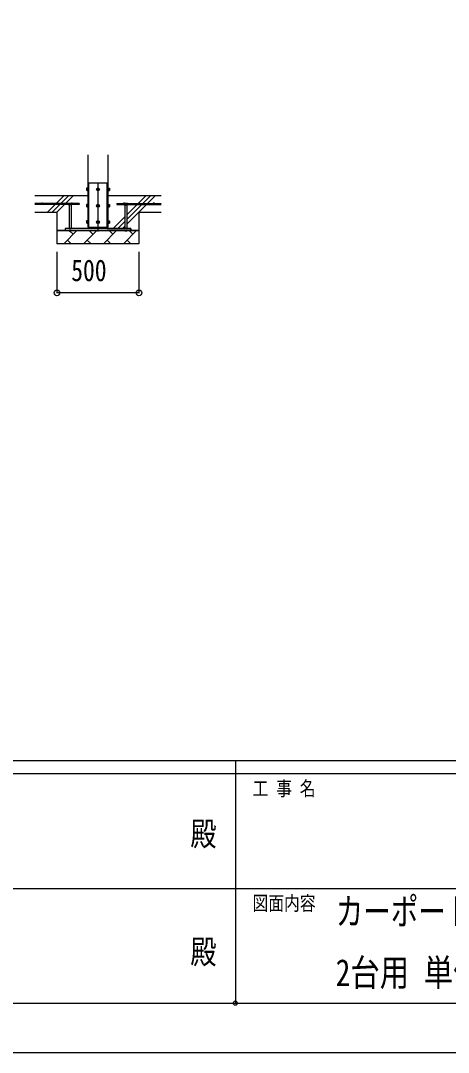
# Model space of a CAD drawing. Units: millimetres, scale not verified. Extents: x -16820 to 16820, y -11880 to 11880.
# Drawn here: x -1330 to 1279, y -11880 to -5584 of the extents above; entities that cross this region are included whole.
import ezdxf
from ezdxf.enums import TextEntityAlignment as Align

# ---------------------------------------------------------------- set-up
doc = ezdxf.new("R2010")
doc.units = ezdxf.units.MM
doc.header["$LTSCALE"] = 50
doc.header["$PDMODE"] = 32
doc.header["$PDSIZE"] = 25
for name, color, linetype in [('0-2_USER1', 3, 'Continuous'), ('0-3_YKK_11', 7, 'Continuous'), ('0-4_YKK_12', 2, 'Continuous'), ('0-5_YKK_13', 4, 'Continuous'), ('0-6_YKK_A1', 4, 'Continuous'), ('0-7_YKK_D', 6, 'Continuous'), ('0-8_YKK_ZWAK', 7, 'Continuous')]:
    doc.layers.add(name, color=color, linetype=linetype)
doc.styles.add('ＭＳ ゴシック', font='')
doc.styles.get('ＭＳ ゴシック').set_extended_font_data('MS Gothic')

msp = doc.modelspace()

# ---------------------------------------------------------------- linework, layer by layer
at = {"layer": '0-3_YKK_11'}
for p, q in [((-1107.92, -6865), (-1057.92, -6865)), ((-607.92, -6865), (-657.92, -6865))]:
    msp.add_line(p, q, dxfattribs=at)
at = {"layer": '0-4_YKK_12'}
msp.add_line((-857.92, -6570.5), (-857.92, -6870.5), dxfattribs=at)
at = {"layer": '0-5_YKK_13'}
for p, q in [((-928.62, -6606.51), (-928.04, -6605.51)), ((-928.62, -6606.51), (-928.62, -6619.5)), ((-923.12, -6605.51), (-928.04, -6605.51)), ((-923.12, -6609.25), (-928.04, -6609.25)), ((-923.12, -6605.51), (-923.12, -6620.51)), ((-921.52, -6605.96), (-923.12, -6605.96)), ((-923.12, -6612.5), (-923.12, -6605.96)), ((-921.52, -6612.5), (-921.52, -6605.96)), ((-913.92, -6573), (-801.92, -6573)), ((-801.92, -6843), (-801.92, -6573)), ((-794.32, -6605.95), (-792.72, -6605.95)), ((-794.32, -6612.5), (-794.32, -6605.95)), ((-792.72, -6605.49), (-787.8, -6605.49)), ((-792.72, -6605.49), (-792.72, -6620.51)), ((-792.72, -6612.5), (-792.72, -6605.95)), ((-792.72, -6609.25), (-787.8, -6609.25)), ((-787.22, -6606.5), (-787.8, -6605.49)), ((-787.22, -6606.5), (-787.22, -6619.5)), ((-928.62, -6619.5), (-928.04, -6620.51)), ((-923.12, -6616.75), (-928.04, -6616.75)), ((-923.12, -6620.51), (-928.04, -6620.51)), ((-923.12, -6612.5), (-921.52, -6612.5)), ((-923.12, -6613.5), (-921.52, -6613.5)), ((-923.12, -6620.05), (-923.12, -6613.5)), ((-923.12, -6620.05), (-921.52, -6620.05)), ((-921.52, -6620.05), (-921.52, -6613.5)), ((-792.72, -6612.5), (-794.32, -6612.5)), ((-792.72, -6613.5), (-794.32, -6613.5)), ((-794.32, -6620.05), (-794.32, -6613.5)), ((-792.72, -6620.05), (-794.32, -6620.05)), ((-792.72, -6620.05), (-792.72, -6613.5)), ((-792.72, -6616.75), (-787.8, -6616.75)), ((-792.72, -6620.51), (-787.8, -6620.51)), ((-787.22, -6619.5), (-787.8, -6620.51)), ((-1037.42, -6700.5), (-1038.89, -6701.35)), ((-1037.42, -6700.5), (-1018.42, -6700.5)), ((-1033.92, -6708.5), (-1033.92, -6853)), ((-1033.41, -6708.5), (-1033.41, -6701.35)), ((-1022.44, -6708.5), (-1022.44, -6701.35)), ((-1021.92, -6708.5), (-1021.92, -6853)), ((-1018.42, -6700.5), (-1016.95, -6701.35)), ((-1016.95, -6708.5), (-1016.95, -6701.35)), ((-928.62, -6706.51), (-928.04, -6705.51)), ((-928.62, -6706.51), (-928.62, -6719.5)), ((-928.62, -6719.5), (-928.04, -6720.51)), ((-923.12, -6705.51), (-928.04, -6705.51)), ((-923.12, -6709.25), (-928.04, -6709.25)), ((-923.12, -6716.75), (-928.04, -6716.75)), ((-923.12, -6720.51), (-928.04, -6720.51)), ((-923.12, -6705.51), (-923.12, -6720.51)), ((-921.52, -6705.96), (-923.12, -6705.96)), ((-923.12, -6712.5), (-923.12, -6705.96)), ((-923.12, -6712.5), (-921.52, -6712.5)), ((-923.12, -6713.5), (-921.52, -6713.5)), ((-923.12, -6720.05), (-923.12, -6713.5)), ((-923.12, -6720.05), (-921.52, -6720.05)), ((-921.52, -6712.5), (-921.52, -6705.96)), ((-921.52, -6720.05), (-921.52, -6713.5)), ((-794.32, -6705.95), (-792.72, -6705.95)), ((-794.32, -6712.5), (-794.32, -6705.95)), ((-792.72, -6712.5), (-794.32, -6712.5)), ((-792.72, -6713.5), (-794.32, -6713.5)), ((-794.32, -6720.05), (-794.32, -6713.5)), ((-792.72, -6720.05), (-794.32, -6720.05)), ((-792.72, -6705.49), (-787.8, -6705.49)), ((-792.72, -6705.49), (-792.72, -6720.51)), ((-792.72, -6712.5), (-792.72, -6705.95)), ((-792.72, -6709.25), (-787.8, -6709.25)), ((-792.72, -6720.05), (-792.72, -6713.5)), ((-792.72, -6716.75), (-787.8, -6716.75)), ((-792.72, -6720.51), (-787.8, -6720.51)), ((-787.22, -6706.5), (-787.8, -6705.49)), ((-787.22, -6719.5), (-787.8, -6720.51)), ((-787.22, -6706.5), (-787.22, -6719.5)), ((-697.42, -6700.5), (-698.89, -6701.35)), ((-698.89, -6708.5), (-698.89, -6701.35)), ((-678.42, -6700.5), (-697.42, -6700.5)), ((-693.92, -6708.5), (-693.92, -6853)), ((-693.41, -6708.5), (-693.41, -6701.35)), ((-682.44, -6708.5), (-682.44, -6701.35)), ((-681.92, -6708.5), (-681.92, -6853)), ((-678.42, -6700.5), (-676.95, -6701.35)), ((-1033.92, -6853), (-1021.92, -6853)), ((-928.62, -6806.51), (-928.04, -6805.51)), ((-928.62, -6806.51), (-928.62, -6819.5)), ((-928.62, -6819.5), (-928.04, -6820.51)), ((-923.12, -6805.51), (-928.04, -6805.51)), ((-923.12, -6809.25), (-928.04, -6809.25)), ((-923.12, -6816.75), (-928.04, -6816.75)), ((-923.12, -6820.51), (-928.04, -6820.51)), ((-923.12, -6805.51), (-923.12, -6820.51)), ((-921.52, -6805.96), (-923.12, -6805.96)), ((-923.12, -6812.5), (-923.12, -6805.96)), ((-923.12, -6812.5), (-921.52, -6812.5)), ((-923.12, -6813.5), (-921.52, -6813.5)), ((-923.12, -6820.05), (-923.12, -6813.5)), ((-923.12, -6820.05), (-921.52, -6820.05)), ((-921.52, -6812.5), (-921.52, -6805.96)), ((-921.52, -6820.05), (-921.52, -6813.5)), ((-801.92, -6853), (-801.92, -6843)), ((-794.32, -6805.95), (-792.72, -6805.95)), ((-794.32, -6812.5), (-794.32, -6805.95)), ((-792.72, -6812.5), (-794.32, -6812.5)), ((-792.72, -6813.5), (-794.32, -6813.5)), ((-794.32, -6820.05), (-794.32, -6813.5)), ((-792.72, -6820.05), (-794.32, -6820.05)), ((-792.72, -6805.49), (-787.8, -6805.49)), ((-792.72, -6805.49), (-792.72, -6820.51)), ((-792.72, -6812.5), (-792.72, -6805.95)), ((-792.72, -6809.25), (-787.8, -6809.25)), ((-792.72, -6820.05), (-792.72, -6813.5)), ((-792.72, -6816.75), (-787.8, -6816.75)), ((-792.72, -6820.51), (-787.8, -6820.51)), ((-787.22, -6806.5), (-787.8, -6805.49)), ((-787.22, -6819.5), (-787.8, -6820.51)), ((-787.22, -6806.5), (-787.22, -6819.5)), ((-681.92, -6853), (-693.92, -6853)), ((-1033.92, -6866.5), (-1021.92, -6866.5)), ((-681.92, -6866.5), (-693.92, -6866.5))]:
    msp.add_line(p, q, dxfattribs=at)
for points in [[(-920.42, -6604.5), (-921.52, -6604.5), (-921.52, -6621.5), (-920.42, -6621.5)], [(-913.92, -6853), (-913.92, -6843), (-913.92, -6573)], [(-795.42, -6604.5), (-794.32, -6604.5), (-794.32, -6621.5), (-795.42, -6621.5)], [(-1016.95, -6708.5), (-1038.89, -6708.5), (-1038.89, -6701.35)], [(-920.42, -6704.5), (-921.52, -6704.5), (-921.52, -6721.5), (-920.42, -6721.5)], [(-795.42, -6704.5), (-794.32, -6704.5), (-794.32, -6721.5), (-795.42, -6721.5)], [(-698.89, -6708.5), (-676.95, -6708.5), (-676.95, -6701.35)], [(-920.42, -6804.5), (-921.52, -6804.5), (-921.52, -6821.5), (-920.42, -6821.5)], [(-795.42, -6804.5), (-794.32, -6804.5), (-794.32, -6821.5), (-795.42, -6821.5)], [(-1033.92, -6865), (-1033.92, -6866.5), (-1031.92, -6868.5), (-1023.92, -6868.5)], [(-1021.92, -6865), (-1021.92, -6866.5), (-1023.92, -6868.5)], [(-693.92, -6865), (-693.92, -6866.5), (-691.92, -6868.5)], [(-681.92, -6865), (-681.92, -6866.5), (-683.92, -6868.5), (-691.92, -6868.5)]]:
    msp.add_lwpolyline(points, dxfattribs=at)
for points in [[(-857.92, -6605.49), (-864.42, -6609.25), (-864.42, -6616.75), (-857.92, -6620.51), (-851.42, -6616.75), (-851.42, -6609.25)], [(-857.92, -6705.49), (-864.42, -6709.25), (-864.42, -6716.75), (-857.92, -6720.51), (-851.42, -6716.75), (-851.42, -6709.25)], [(-1057.92, -6865), (-657.92, -6865), (-657.92, -6853), (-1057.92, -6853)], [(-857.92, -6805.49), (-864.42, -6809.25), (-864.42, -6816.75), (-857.92, -6820.51), (-851.42, -6816.75), (-851.42, -6809.25)]]:
    msp.add_lwpolyline(points, close=True, dxfattribs=at)
for centre, radius in [((-857.92, -6613), 8.5), ((-857.92, -6613), 6.5), ((-857.92, -6713), 8.5), ((-857.92, -6713), 6.5), ((-857.92, -6813), 8.5), ((-857.92, -6813), 6.5)]:
    msp.add_circle(centre, radius, dxfattribs=at)
for centre, radius, start, end in [((-925.32, -6607.38), 3.31, 145.51973, 214.48027), ((-916.2, -6613), 12.42, 162.41205, 197.58795), ((-857.92, -6613), 7.05, 157.21814, 202.78186), ((-857.92, -6613), 7.05, 97.21814, 142.78186), ((-857.92, -6613), 7.05, 37.21814, 82.78186), ((-857.92, -6613), 7.05, 337.21814, 22.78186), ((-790.54, -6607.37), 3.32, 325.61575, 34.38425), ((-799.64, -6613), 12.42, 342.41205, 17.58795), ((-925.3, -6618.63), 3.32, 145.61575, 214.38425), ((-857.92, -6613), 7.05, 217.21814, 262.78186), ((-857.92, -6613), 7.05, 277.21814, 322.78186), ((-790.54, -6618.63), 3.32, 325.61575, 34.38425), ((-1036.15, -6705.36), 4.86, 55.61575, 124.38425), ((-1027.92, -6718.65), 18.15, 72.41205, 107.58795), ((-1019.69, -6705.36), 4.86, 55.61575, 124.38425), ((-925.32, -6707.38), 3.31, 145.51973, 214.48027), ((-916.2, -6713), 12.42, 162.41205, 197.58795), ((-925.3, -6718.63), 3.32, 145.61575, 214.38425), ((-857.92, -6713), 7.05, 157.21814, 202.78186), ((-857.92, -6713), 7.05, 97.21814, 142.78186), ((-857.92, -6713), 7.05, 217.21814, 262.78186), ((-857.92, -6713), 7.05, 37.21814, 82.78186), ((-857.92, -6713), 7.05, 277.21814, 322.78186), ((-857.92, -6713), 7.05, 337.21814, 22.78186), ((-790.54, -6707.37), 3.32, 325.61575, 34.38425), ((-799.64, -6713), 12.42, 342.41205, 17.58795), ((-790.54, -6718.63), 3.32, 325.61575, 34.38425), ((-696.15, -6705.36), 4.86, 55.61575, 124.38425), ((-687.92, -6718.65), 18.15, 72.41205, 107.58795), ((-679.69, -6705.36), 4.86, 55.61575, 124.38425), ((-925.32, -6807.38), 3.31, 145.51973, 214.48027), ((-916.2, -6813), 12.42, 162.41205, 197.58795), ((-925.3, -6818.63), 3.32, 145.61575, 214.38425), ((-857.92, -6813), 7.05, 157.21814, 202.78186), ((-857.92, -6813), 7.05, 97.21814, 142.78186), ((-857.92, -6813), 7.05, 217.21814, 262.78186), ((-857.92, -6813), 7.05, 37.21814, 82.78186), ((-857.92, -6813), 7.05, 277.21814, 322.78186), ((-857.92, -6813), 7.05, 337.21814, 22.78186), ((-790.54, -6807.37), 3.32, 325.61575, 34.38425), ((-799.64, -6813), 12.42, 342.41205, 17.58795), ((-790.54, -6818.63), 3.32, 325.61575, 34.38425)]:
    msp.add_arc(centre, radius, start, end, dxfattribs=at)
at = {"layer": '0-6_YKK_A1'}
for p, q in [((-920.42, -6403), (-920.42, -6843)), ((-795.42, -6843), (-795.42, -6403)), ((-920.42, -6653), (-1243.08, -6653)), ((-1108.14, -6695.51), (-1065.63, -6653)), ((-1084.85, -6700.5), (-1037.35, -6653)), ((-1056.57, -6700.5), (-1009.07, -6653)), ((-472.76, -6653), (-795.42, -6653)), ((-608.14, -6695.51), (-565.63, -6653)), ((-584.85, -6700.5), (-537.35, -6653)), ((-556.57, -6700.5), (-509.07, -6653)), ((-972.92, -6700.5), (-1243.08, -6700.5)), ((-1038.89, -6705.5), (-1243.08, -6705.5)), ((-1165.63, -6753), (-1118.13, -6705.5)), ((-1137.35, -6753), (-1089.85, -6705.5)), ((-1113.13, -6700.5), (-1110.41, -6697.78)), ((-1109.07, -6753), (-1061.57, -6705.5)), ((-972.92, -6705.5), (-1016.95, -6705.5)), ((-972.92, -6700.5), (-972.92, -6705.5)), ((-742.92, -6700.5), (-472.76, -6700.5)), ((-742.92, -6700.5), (-742.92, -6705.5)), ((-742.92, -6705.5), (-698.89, -6705.5)), ((-681.92, -6825.85), (-561.57, -6705.5)), ((-681.92, -6797.57), (-589.85, -6705.5)), ((-681.92, -6769.29), (-618.13, -6705.5)), ((-676.95, -6705.5), (-472.76, -6705.5)), ((-613.13, -6700.5), (-610.41, -6697.78)), ((-1243.08, -6753), (-1107.92, -6753)), ((-1107.92, -6753), (-1107.92, -6945)), ((-765.63, -6853), (-693.92, -6781.29)), ((-607.92, -6753), (-472.76, -6753)), ((-607.92, -6753), (-607.92, -6945)), ((-913.92, -6853), (-1057.92, -6853)), ((-1057.92, -6853), (-1057.92, -6865)), ((-920.42, -6843), (-795.42, -6843)), ((-801.92, -6853), (-657.92, -6853)), ((-737.35, -6853), (-693.92, -6809.57)), ((-709.07, -6853), (-693.92, -6837.85)), ((-657.92, -6853), (-657.92, -6865)), ((-1057.92, -6865), (-1107.92, -6865)), ((-607.92, -6865), (-1107.92, -6865)), ((-1067.18, -6945), (-987.18, -6865)), ((-1044.52, -6922.34), (-1021.86, -6945)), ((-1009.85, -6887.66), (-1029.01, -6868.5)), ((-945.76, -6945), (-865.76, -6865)), ((-923.1, -6922.34), (-900.44, -6945)), ((-888.42, -6887.66), (-911.09, -6865)), ((-824.34, -6945), (-744.34, -6865)), ((-801.68, -6922.34), (-779.02, -6945)), ((-767, -6887.66), (-789.66, -6865)), ((-702.92, -6945), (-622.92, -6865)), ((-680.26, -6922.34), (-657.6, -6945)), ((-645.58, -6887.66), (-668.24, -6865)), ((-657.92, -6865), (-607.92, -6865)), ((-607.92, -6945), (-1107.92, -6945))]:
    msp.add_line(p, q, dxfattribs=at)
for centre in [(-1197.92, -6698), (-1107.92, -6698), (-1017.92, -6698), (-697.92, -6698), (-607.92, -6698), (-517.92, -6698)]:
    msp.add_circle(centre, 2.5, dxfattribs=at)
at = {"layer": '0-7_YKK_D'}
for p, q in [((-1107.92, -6995), (-1107.92, -7246)), ((-607.92, -6995), (-607.92, -7246)), ((-607.92, -7245), (-1107.92, -7245))]:
    msp.add_line(p, q, dxfattribs=at)
for centre in [(-1107.92, -7245), (-607.92, -7245)]:
    msp.add_circle(centre, 17, dxfattribs=at)
at = {"layer": '0-8_YKK_ZWAK'}
for p, q in [((15580.08, -10100), (-15619.92, -10100)), ((-19.92, -10100), (-19.92, -11580)), ((-19.92, -10180), (-5219.92, -10180)), ((5180.08, -10180), (-19.92, -10180)), ((-5189.92, -10880), (-19.92, -10880)), ((-19.92, -10880), (5180.08, -10880)), ((-5219.92, -11580), (-19.92, -11580)), ((-19.92, -11580), (5180.08, -11580))]:
    msp.add_line(p, q, dxfattribs=at)
msp.add_lwpolyline([(-16820, -11880), (16820, -11880), (16820, 11880), (-16820, 11880)], close=True, dxfattribs=at)
msp.add_point((-19.92, -11580), dxfattribs=at)

# ---------------------------------------------------------------- texts
at = {"layer": '0-2_USER1', "style": 'ＭＳ ゴシック'}
for s, width, p in [('カーポート ジーポートPRO/PROG 3000タイプ', 0.75, (592, -11151)), ('2台用 単体 柱4本仕様 納まり図', 0.8, (592, -11524.33))]:
    msp.add_text(s, height=164.2, dxfattribs=dict(at, width=width)).set_placement(p, align=Align.BOTTOM_LEFT)
at = {"layer": '0-7_YKK_D', "style": 'ＭＳ ゴシック', "width": 0.8}
msp.add_text('500', height=132, dxfattribs=at).set_placement((-1021.12, -7213), align=Align.BOTTOM_LEFT)
at = {"layer": '0-8_YKK_ZWAK', "style": 'ＭＳ ゴシック', "width": 0.8}
for s, height, p in [('工 事 名', 87.98, (85.08, -10340)), ('殿', 146.6, (-294.67, -10663.33)), ('図面内容', 87.98, (85.08, -11040)), ('殿', 146.6, (-294.67, -11383.33))]:
    msp.add_text(s, height=height, dxfattribs=at).set_placement(p, align=Align.BOTTOM_LEFT)

doc.saveas('drawing.dxf')
